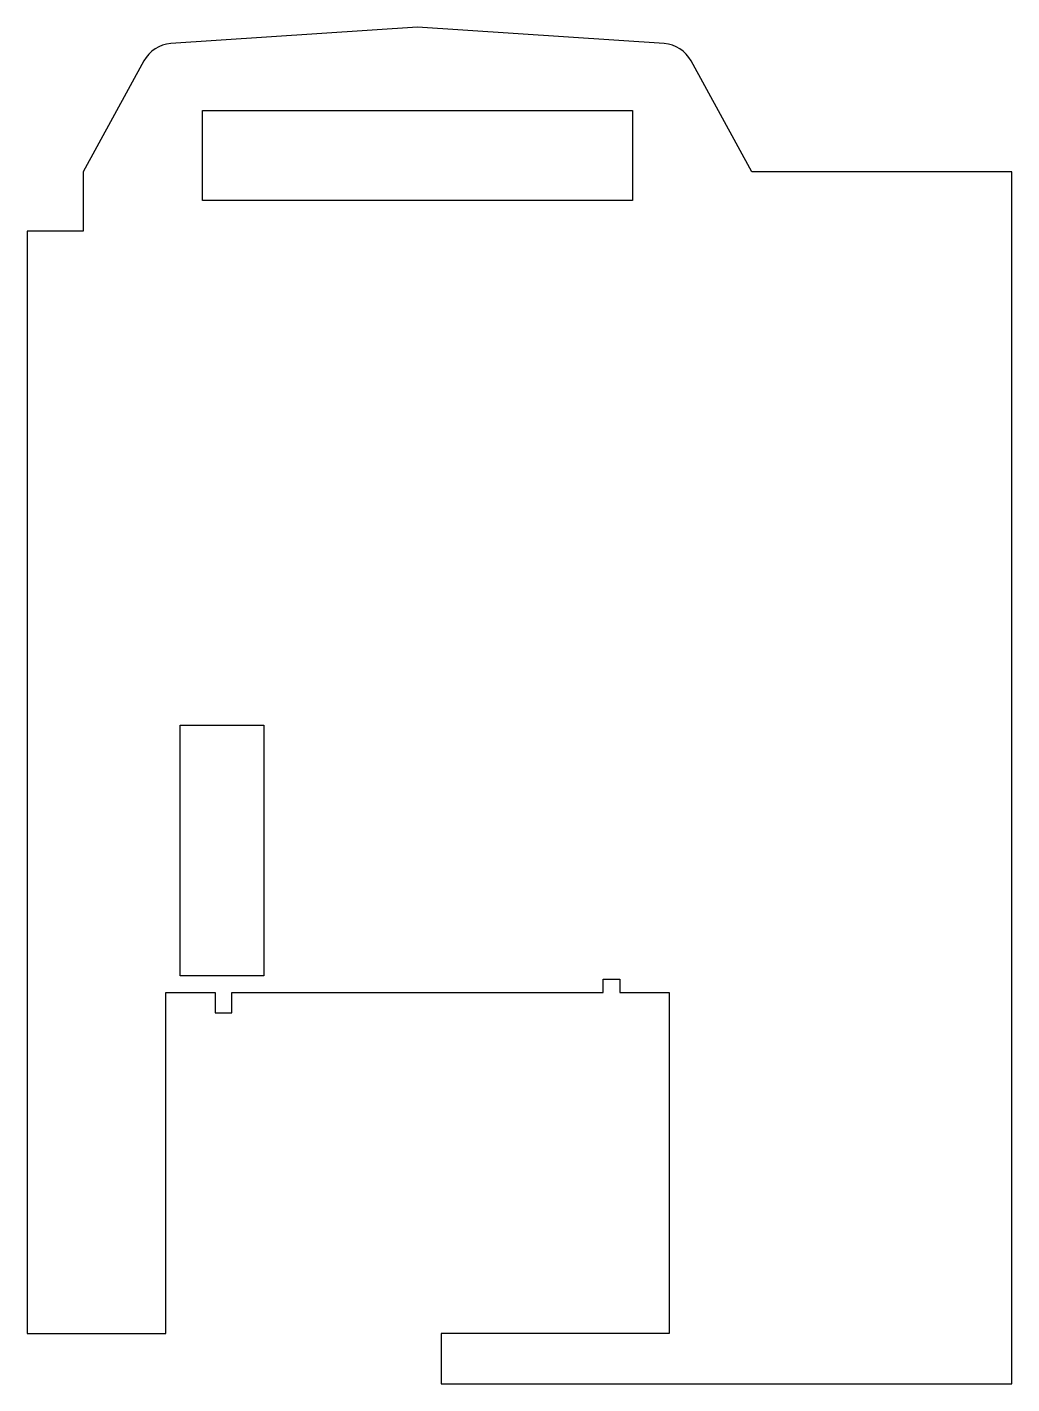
# Model space of a CAD drawing. Header units: millimetres. Extents: x -23.4 to 35.6, y -40.1 to 41.1.
import ezdxf

# ---------------------------------------------------------------- set-up
doc = ezdxf.new("R2010")
doc.units = ezdxf.units.MM
doc.layers.get('0').update_dxf_attribs({"linetype": 'CONTINUOUS'})

msp = doc.modelspace()

# ---------------------------------------------------------------- linework, layer by layer
msp.add_lwpolyline([(1.412, -37.093), (1.412, -40.107), (35.579, -40.107), (35.579, 32.435), (20.011, 32.435), (16.386, 39.062, 0.25624), (14.765, 40.098), (0, 41.087), (-14.765, 40.098, 0.25624), (-16.386, 39.062), (-20.011, 32.435), (-20.011, 32.435), (-20.011, 28.88), (-23.37, 28.88), (-23.37, -37.093), (-15.07, -37.093), (-15.07, -16.693), (-12.12, -16.693), (-12.12, -17.893), (-11.12, -17.893), (-11.12, -16.693), (11.12, -16.693), (11.12, -15.893), (12.12, -15.893), (12.12, -16.693), (15.07, -16.693), (15.07, -37.093)], format="xyb", close=True)
for points in [[(-12.87, 30.707), (-12.87, 36.107), (12.87, 36.107), (12.87, 30.707)], [(-9.203, -15.693), (-14.203, -15.693), (-14.203, -0.693), (-9.203, -0.693)]]:
    msp.add_lwpolyline(points, close=True)

doc.saveas('drawing.dxf')
